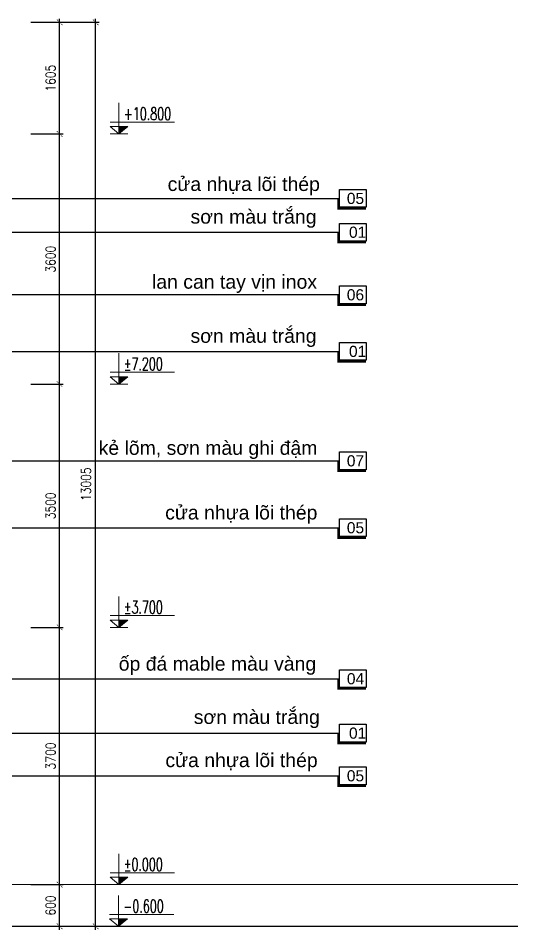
# Model space of a CAD drawing. Header units: millimetres. Extents: x -34806 to 662668, y 63228 to 99452.
# Drawn here: x 253799 to 260990, y 76442 to 89556 of the extents above; entities that cross this region are included whole.
import ezdxf
from ezdxf.enums import TextEntityAlignment as Align

# ---------------------------------------------------------------- set-up
doc = ezdxf.new("R2010")
doc.units = ezdxf.units.MM
doc.header["$LTSCALE"] = 200
doc.header["$MEASUREMENT"] = 0
doc.header["$PDMODE"] = 3
doc.header["$PDSIZE"] = 50
doc.layers.get('DEFPOINTS').update_dxf_attribs({"linetype": 'CONTINUOUS'})
for name, color, linetype in [('COT', 2, 'CONTINUOUS'), ('DIM', 1, 'CONTINUOUS'), ('TEXT', 7, 'CONTINUOUS'), ('TPTA-Funiture', 27, 'CONTINUOUS'), ('TPTA-Text', 253, 'CONTINUOUS'), ('TPTA-Virtural', 253, 'CONTINUOUS')]:
    doc.layers.add(name, color=color, linetype=linetype)
doc.layers.add('hatch', color=251, linetype='CONTINUOUS', lineweight=5)
doc.layers.add('thay', color=7, linetype='CONTINUOUS', lineweight=18)
doc.styles.add('Aria H iso', font='VHARIAL.ttf')
doc.styles.add('Arial iso', font='VNARIAL.ttf')
doc.styles.add('Arial N  iso', font='VNARIALN.ttf')
doc.styles.add('RomanS', font='romans.shx', dxfattribs={"width": 0.8})
doc.styles.add('Scale', font='vnsimli.shx', dxfattribs={"width": 0.65, "bigfont": 'bigfont.shx'})
doc.dimstyles.new('D1', dxfattribs={"dimtxt": 140, "dimasz": 80, "dimexe": 50, "dimexo": 0, "dimgap": 60, "dimtad": 1, "dimdec": 0, "dimzin": 0, "dimdsep": 46, "dimtxsty": 'RomanS', "dimblk1": 'ARCHTICK', "dimblk2": 'ARCHTICK', "dimsah": 1, "dimcen": 100, "dimdle": 50, "dimclrt": 7, "dimadec": 0, "dimazin": 0, "dimtfac": 0.005, "dimtdec": 0, "dimtix": 1, "dimtofl": 0, "dimtmove": 2, "dimatfit": 3, "dimldrblk": 'ARCHTICK', "dimfxl": 1, "dimtvp": 0.8, "dimtolj": 1, "dimtzin": 0, "dimarcsym": 0})
doc.dimstyles.new('DIM-A3', dxfattribs={"dimscale": 0, "dimtxt": 160, "dimasz": 110, "dimexe": 110, "dimexo": 0, "dimgap": 110, "dimtad": 1, "dimdec": 0, "dimdsep": 46, "dimtxsty": 'RomanS', "dimblk1": 'ARCHTICK', "dimblk2": 'ARCHTICK', "dimsah": 1, "dimcen": 0.09, "dimdle": 110, "dimclrd": 256, "dimclre": 256, "dimclrt": 14, "dimadec": 0, "dimazin": 0, "dimtfac": 1, "dimtdec": 0, "dimtix": 1, "dimtmove": 2, "dimatfit": 3, "dimfxl": 110, "dimtolj": 1, "dimarcsym": 0})

# ---------------------------------------------------------------- blocks, each defined once
blk = doc.blocks.new('_ArchTick')
at = {"layer": 'DIM', "color": 150}
blk.add_lwpolyline([(0.5000000000004547, 0.5000000000009095, 0.1333333333333333, 0, 0), (4.547473508864641e-13, 9.094947017729282e-13, 0, 0.1333333333333333, 0), (-0.4999999999995453, -0.4999999999990905, 0.1333333333333333, 0.1333333333333333, 0)], format="xyseb", dxfattribs=at)
blk = doc.blocks.new('*D113')
at = {"layer": 'DEFPOINTS', "color": 0}
for p in [(253981.5023862946, 89497.55667071097), (254913.3314333189, 89497.55667071097), (253981.5023862946, 76492.25017395287)]:
    blk.add_point(p, dxfattribs=at)
at = {"layer": 'DIM', "color": 0, "lineweight": -2}
for p, q in [((253981.5023862946, 89497.55667071097), (254963.3314333189, 89497.55667071097)), ((254913.3314333189, 76442.25017395287), (254913.3314333189, 89547.55667071097)), ((253981.5023862946, 76492.25017395287), (254963.3314333189, 76492.25017395287))]:
    blk.add_line(p, q, dxfattribs=at)
at = {"layer": 'DIM', "color": 0, "lineweight": -2, "xscale": 80, "yscale": 80, "zscale": 80}
for p, rotation in [((254913.3314333189, 89497.55667071097), 90), ((254913.3314333189, 76492.25017395287), 270)]:
    blk.add_blockref('_ArchTick', p, dxfattribs=dict(at, rotation=rotation))
at = {"layer": 'DIM', "color": 7, "insert": (254775.4791398918, 82854.86631722652), "char_height": 140, "attachment_point": 5, "rotation": 90, "style": 'RomanS'}
blk.add_mtext('\\A1;13005', dxfattribs=at)
blk = doc.blocks.new('*D114')
at = {"layer": 'DEFPOINTS', "color": 0}
for p in [(253981.5023862946, 77092.25017395287), (254394.7022233515, 77092.25017395287), (253981.5023862946, 76492.25017395287)]:
    blk.add_point(p, dxfattribs=at)
at = {"layer": 'DIM', "color": 0, "lineweight": -2}
for p, q in [((254394.7022233515, 76442.25017395287), (254394.7022233515, 77142.25017395287)), ((253981.5023862946, 77092.25017395287), (254444.7022233515, 77092.25017395287)), ((253981.5023862946, 76492.25017395287), (254444.7022233515, 76492.25017395287))]:
    blk.add_line(p, q, dxfattribs=at)
at = {"layer": 'DIM', "color": 0, "lineweight": -2, "xscale": 80, "yscale": 80, "zscale": 80}
for p, rotation in [((254394.7022233515, 77092.25017395287), 90), ((254394.7022233515, 76492.25017395287), 270)]:
    blk.add_blockref('_ArchTick', p, dxfattribs=dict(at, rotation=rotation))
at = {"layer": 'DIM', "color": 7, "insert": (254264.7022233515, 76792.25017395291), "char_height": 140, "attachment_point": 5, "rotation": 90, "style": 'RomanS'}
blk.add_mtext('\\A1;600', dxfattribs=at)
blk = doc.blocks.new('*D115')
at = {"layer": 'DEFPOINTS', "color": 0}
for p in [(253981.5023862946, 80792.25017395287), (254394.7022233515, 80792.25017395287), (253981.5023862946, 77092.25017395287)]:
    blk.add_point(p, dxfattribs=at)
at = {"layer": 'DIM', "color": 0, "lineweight": -2}
for p, q in [((253981.5023862946, 80792.25017395287), (254444.7022233515, 80792.25017395287)), ((254394.7022233515, 77042.25017395287), (254394.7022233515, 80842.25017395287)), ((253981.5023862946, 77092.25017395287), (254444.7022233515, 77092.25017395287))]:
    blk.add_line(p, q, dxfattribs=at)
at = {"layer": 'DIM', "color": 0, "lineweight": -2, "xscale": 80, "yscale": 80, "zscale": 80}
for p, rotation in [((254394.7022233515, 80792.25017395287), 90), ((254394.7022233515, 77092.25017395287), 270)]:
    blk.add_blockref('_ArchTick', p, dxfattribs=dict(at, rotation=rotation))
at = {"layer": 'DIM', "color": 7, "insert": (254264.7022233515, 78942.25017395291), "char_height": 140, "attachment_point": 5, "rotation": 90, "style": 'RomanS'}
blk.add_mtext('\\A1;3700', dxfattribs=at)
blk = doc.blocks.new('*D116')
at = {"layer": 'DEFPOINTS', "color": 0}
for p in [(253981.5023862946, 84292.25017395287), (254394.7022233515, 84292.25017395287), (253981.5023862946, 80792.25017395287)]:
    blk.add_point(p, dxfattribs=at)
at = {"layer": 'DIM', "color": 0, "lineweight": -2}
for p, q in [((254394.7022233515, 80742.25017395287), (254394.7022233515, 84342.25017395287)), ((253981.5023862946, 84292.25017395287), (254444.7022233515, 84292.25017395287)), ((253981.5023862946, 80792.25017395287), (254444.7022233515, 80792.25017395287))]:
    blk.add_line(p, q, dxfattribs=at)
at = {"layer": 'DIM', "color": 0, "lineweight": -2, "xscale": 80, "yscale": 80, "zscale": 80}
for p, rotation in [((254394.7022233515, 84292.25017395287), 90), ((254394.7022233515, 80792.25017395287), 270)]:
    blk.add_blockref('_ArchTick', p, dxfattribs=dict(at, rotation=rotation))
at = {"layer": 'DIM', "color": 7, "insert": (254264.7022233515, 82542.25017395291), "char_height": 140, "attachment_point": 5, "rotation": 90, "style": 'RomanS'}
blk.add_mtext('\\A1;3500', dxfattribs=at)
blk = doc.blocks.new('*D117')
at = {"layer": 'DEFPOINTS', "color": 0}
for p in [(253981.5023862947, 87892.08513235385), (254394.7022233515, 87892.08513235385), (253981.5023862946, 84292.25017395287)]:
    blk.add_point(p, dxfattribs=at)
at = {"layer": 'DIM', "color": 0, "lineweight": -2}
for p, q in [((253981.5023862947, 87892.08513235385), (254444.7022233515, 87892.08513235385)), ((254394.7022233515, 84242.25017395287), (254394.7022233515, 87942.08513235385)), ((253981.5023862946, 84292.25017395287), (254444.7022233515, 84292.25017395287))]:
    blk.add_line(p, q, dxfattribs=at)
at = {"layer": 'DIM', "color": 0, "lineweight": -2, "xscale": 80, "yscale": 80, "zscale": 80}
for p, rotation in [((254394.7022233515, 87892.08513235385), 90), ((254394.7022233515, 84292.25017395287), 270)]:
    blk.add_blockref('_ArchTick', p, dxfattribs=dict(at, rotation=rotation))
at = {"layer": 'DIM', "color": 7, "insert": (254264.7022233515, 86092.1676531534), "char_height": 140, "attachment_point": 5, "rotation": 90, "style": 'RomanS'}
blk.add_mtext('\\A1;3600', dxfattribs=at)
blk = doc.blocks.new('*D118')
at = {"layer": 'DEFPOINTS', "color": 0}
for p in [(253981.5023862946, 89497.55667071097), (254394.7022233515, 89497.55667071097), (253981.5023862947, 87892.08513235385)]:
    blk.add_point(p, dxfattribs=at)
at = {"layer": 'DIM', "color": 0, "lineweight": -2}
for p, q in [((253981.5023862946, 89497.55667071097), (254444.7022233515, 89497.55667071097)), ((254394.7022233515, 87842.08513235385), (254394.7022233515, 89547.55667071097)), ((253981.5023862947, 87892.08513235385), (254444.7022233515, 87892.08513235385))]:
    blk.add_line(p, q, dxfattribs=at)
at = {"layer": 'DIM', "color": 0, "lineweight": -2, "xscale": 80, "yscale": 80, "zscale": 80}
for p, rotation in [((254394.7022233515, 89497.55667071097), 90), ((254394.7022233515, 87892.08513235385), 270)]:
    blk.add_blockref('_ArchTick', p, dxfattribs=dict(at, rotation=rotation))
at = {"layer": 'DIM', "color": 7, "insert": (254264.7022233515, 88694.82090153245), "char_height": 140, "attachment_point": 5, "rotation": 90, "style": 'RomanS'}
blk.add_mtext('\\A1;1605', dxfattribs=at)
blk = doc.blocks.new('cao do')
at = {"layer": 'thay'}
for p, q in [((0, 444.6272508608236), (0, 0)), ((798.181270029163, 170.2365376747912), (-128.2891475682845, 170.2365376747912)), ((0, 0), (-127.8852143107215, 106.0771588497737)), ((127.8852143107215, 106.0771588497737), (-127.8852143107215, 106.0771588497737)), ((0, 0), (127.8852143107215, 106.0771588497737))]:
    blk.add_line(p, q, dxfattribs=at)
at = {"layer": 'thay', "ltscale": 600}
blk.add_line((128.2891475682845, 0), (-128.2891475682845, 0), dxfattribs=at)
at = {"layer": 'thay', "color": 150, "ltscale": 600}
blk.add_solid([(0, 0), (0, 106.0771588497737), (127.8852143107215, 106.0771588497737)], dxfattribs=at)
at = {"layer": 'TEXT', "style": 'Arial N  iso'}
blk.add_attdef('%%P0.000', text='', height=200.0000000007276, dxfattribs=at).set_placement((69.50250721070915, 290.0113117169822), align=Align.MIDDLE_LEFT)
blk = doc.blocks.new('A$C29984D40')
at = {"layer": 'TPTA-Virtural'}
blk.add_lwpolyline([(-7.243570871651173e-05, 31.89348809509829), (382.5350945389364, 31.89348809509829), (382.5350945389364, 287.1261557442558), (-7.243570871651173e-05, 287.1261557442558)], close=True, dxfattribs=at)
at = {"layer": 'TPTA-Virtural', "color": 1, "ltscale": 600, "const_width": 31.89374988118652}
blk.add_lwpolyline([(398.4819694797043, 163.0181344066077), (398.4819694797043, 15.94661315450503), (-7.243570871651173e-05, 15.94661315450503)], dxfattribs=at)
at = {"layer": 'TPTA-Text', "style": 'Aria H iso'}
blk.add_attdef('1', text='', height=160, dxfattribs=at).set_placement((183.0461620839778, 79.97925875045621), align=Align.CENTER)

msp = doc.modelspace()

# ---------------------------------------------------------------- linework, layer by layer
at = {"layer": 'COT'}
msp.add_line((233952.7997195938, 76492.25017395275), (260989.6128035285, 76492.25017395275), dxfattribs=at)
at = {"layer": 'hatch'}
msp.add_line((233952.7997195938, 77092.25017395275), (260989.6128035285, 77092.25017395275), dxfattribs=at)

# ---------------------------------------------------------------- block references
at = {"layer": 'DIM', "linetype": 'Continuous'}
ref = msp.add_blockref('cao do', (255249.2048438134, 87892.25017395287), dxfattribs=at)
ref.add_attrib('%%P0.000', '+10.800', dxfattribs={"layer": 'TEXT', "height": 180, "style": 'Scale', "width": 0.65}).set_placement((255318.7073510241, 88182.26148566985), align=Align.MIDDLE_LEFT)
ref = msp.add_blockref('cao do', (255249.2048438134, 84292.25017395287), dxfattribs=at)
ref.add_attrib('%%P0.000', '%%p7.200', dxfattribs={"layer": 'TEXT', "height": 180, "style": 'Scale', "width": 0.65}).set_placement((255318.7073510241, 84582.26148566985), align=Align.MIDDLE_LEFT)
ref = msp.add_blockref('cao do', (255249.2048438134, 80792.25017395287), dxfattribs=at)
ref.add_attrib('%%P0.000', '%%p3.700', dxfattribs={"layer": 'TEXT', "height": 180, "style": 'Scale', "width": 0.65}).set_placement((255318.7073510241, 81082.26148566985), align=Align.MIDDLE_LEFT)
ref = msp.add_blockref('cao do', (255249.2048438134, 77092.25017395298), dxfattribs=at)
ref.add_attrib('%%P0.000', '%%p0.000', dxfattribs={"layer": 'TEXT', "height": 180, "style": 'Scale', "width": 0.65}).set_placement((255318.7073510241, 77382.26148566997), align=Align.MIDDLE_LEFT)
ref = msp.add_blockref('cao do', (255242.5423756361, 76492.25017395287), dxfattribs=at)
ref.add_attrib('%%P0.000', '-0.600', dxfattribs={"layer": 'TEXT', "height": 180, "style": 'Scale', "width": 0.65}).set_placement((255312.0448828469, 76782.26148566985), align=Align.MIDDLE_LEFT)
at = {"layer": 'TPTA-Funiture'}
ref = msp.add_blockref('A$C29984D40', (258805.2316170406, 86804.17096021361), dxfattribs=dict(at, xscale=-1))
ref.add_attrib('1', '05', dxfattribs={"layer": 'TPTA-Text', "height": 160, "style": 'Aria H iso'}).set_placement((258653.3996432238, 86884.15021896406), align=Align.CENTER)
ref = msp.add_blockref('A$C29984D40', (258805.2507181626, 86318.01158112238), dxfattribs=dict(at, xscale=-1))
ref.add_attrib('1', '01', dxfattribs={"layer": 'TPTA-Text', "height": 160, "style": 'Aria H iso'}).set_placement((258684.1963705399, 86397.99083987283), align=Align.CENTER)
ref = msp.add_blockref('A$C29984D40', (258805.2316170406, 85417.35459081465), dxfattribs=dict(at, xscale=-1))
ref.add_attrib('1', '06', dxfattribs={"layer": 'TPTA-Text', "height": 160, "style": 'Aria H iso'}).set_placement((258653.2905027052, 85497.3338495651), align=Align.CENTER)
ref = msp.add_blockref('A$C29984D40', (258805.2316170406, 84603.40040853687), dxfattribs=dict(at, xscale=-1))
ref.add_attrib('1', '01', dxfattribs={"layer": 'TPTA-Text', "height": 160, "style": 'Aria H iso'}).set_placement((258684.1772694179, 84683.37966728731), align=Align.CENTER)
ref = msp.add_blockref('A$C29984D40', (258805.2316170406, 83028.84842079048), dxfattribs=dict(at, xscale=-1))
ref.add_attrib('1', '07', dxfattribs={"layer": 'TPTA-Text', "height": 160, "style": 'Aria H iso'}).set_placement((258653.3996432238, 83108.82767954093), align=Align.CENTER)
ref = msp.add_blockref('A$C29984D40', (258805.2316170406, 82066.26771042598), dxfattribs=dict(at, xscale=-1))
ref.add_attrib('1', '05', dxfattribs={"layer": 'TPTA-Text', "height": 160, "style": 'Aria H iso'}).set_placement((258653.3996432238, 82146.24696917643), align=Align.CENTER)
ref = msp.add_blockref('A$C29984D40', (258805.2316170406, 79894.16113829389), dxfattribs=dict(at, xscale=-1))
ref.add_attrib('1', '04', dxfattribs={"layer": 'TPTA-Text', "height": 160, "style": 'Aria H iso'}).set_placement((258653.9453458158, 79974.14039704434), align=Align.CENTER)
ref = msp.add_blockref('A$C29984D40', (258805.2316170406, 79111.15282580696), dxfattribs=dict(at, xscale=-1))
ref.add_attrib('1', '01', dxfattribs={"layer": 'TPTA-Text', "height": 160, "style": 'Aria H iso'}).set_placement((258684.1772694179, 79191.13208455741), align=Align.CENTER)
ref = msp.add_blockref('A$C29984D40', (258805.2316170406, 78497.52650517048), dxfattribs=dict(at, xscale=-1))
ref.add_attrib('1', '05', dxfattribs={"layer": 'TPTA-Text', "height": 160, "style": 'Aria H iso'}).set_placement((258653.3996432238, 78577.50576392093), align=Align.CENTER)

# ---------------------------------------------------------------- texts
at = {"layer": 'TEXT', "char_height": 200, "width": 3262.79051735381, "attachment_point": 3, "style": 'Arial iso'}
for s, insert in [('cöa nhùa lâi thÐp ', (258141.1664663033, 87270.99723287436)), ('s¬n mµu tr¾ng', (258092.8860169111, 86801.2132407572)), ('lan can tay vÞn inox', (258100.4858121263, 85864.97966744643)), ('s¬n mµu tr¾ng', (258092.8669157891, 85086.60206817169)), ('kÎ lâm, s¬n mµu ghi ®Ëm', (258105.6550175297, 83475.19011317575)), ('cöa nhùa lâi thÐp', (258105.6550175297, 82544.9470918978)), ('èp ®¸ mable mµu vµng', (258088.1051182546, 80369.927046361)), ('s¬n mµu tr¾ng', (258140.2143113139, 79603.38782616853)), ('cöa nhùa lâi thÐp', (258109.3407470748, 78982.13437836673))]:
    msp.add_mtext(s, dxfattribs=dict(at, insert=insert))

# ---------------------------------------------------------------- dimensions: what is measured, and where the dimension line sits
at = {"layer": 'DIM'}
dim = msp.add_linear_dim(base=(254913.3314333189, 89497.55667071097), p1=(253981.5023862946, 76492.25017395287), p2=(253981.5023862946, 89497.55667071097), angle=90, dimstyle='D1', dxfattribs=at)
dim.commit()
dim.dimension.update_dxf_attribs({"geometry": '*D113', "text_midpoint": (254775.4791398918, 82854.86631722652), "dimtype": 128})
for base, p1, p2, picture, middle in [((254394.7022233515, 89497.55667071097), (253981.5023862947, 87892.08513235385), (253981.5023862946, 89497.55667071097), '*D118', (254264.7022233515, 88694.82090153245)), ((254394.7022233515, 87892.08513235385), (253981.5023862946, 84292.25017395287), (253981.5023862947, 87892.08513235385), '*D117', (254264.7022233515, 86092.1676531534)), ((254394.7022233515, 84292.25017395287), (253981.5023862946, 80792.25017395287), (253981.5023862946, 84292.25017395287), '*D116', (254264.7022233515, 82542.25017395291)), ((254394.7022233515, 80792.25017395287), (253981.5023862946, 77092.25017395287), (253981.5023862946, 80792.25017395287), '*D115', (254264.7022233515, 78942.25017395291)), ((254394.7022233515, 77092.25017395287), (253981.5023862946, 76492.25017395287), (253981.5023862946, 77092.25017395287), '*D114', (254264.7022233515, 76792.25017395291))]:
    dim = msp.add_linear_dim(base=base, p1=p1, p2=p2, angle=90, dimstyle='D1', dxfattribs=at)
    dim.commit()
    dim.dimension.update_dxf_attribs({"geometry": picture, "text_midpoint": middle})

# ---------------------------------------------------------------- leaders
at = {"layer": 'TPTA-Text'}
for points in [[(248942.0880823437, 88589.07394068546), (248942.0880823437, 89994.81112668858), (258440.0142485626, 89994.81112668858)], [(249628.2165298076, 86963.68078213322), (258422.6965225016, 86963.68078213322)], [(251382.5249633272, 86477.55759270789), (258406.7496475608, 86477.50012860095)], [(250619.7363313609, 85290.37272522118), (250619.7363313609, 85580.37272522118), (258422.6965225016, 85580.37272522118)], [(251430.1191610461, 83188.35824271009), (258422.6965225016, 83188.35824271009)], [(249778.0777228079, 82225.77753234559), (258422.6965225016, 82225.77753234559)], [(247110.9997956087, 78657.0363270902), (254371.4440756133, 78657.0363270902)], [(249642.7389262966, 78657.0363270902), (258422.6965225016, 78657.0363270902)]]:
    msp.add_leader(points, dimstyle='DIM-A3', override={"dimscale": 1, "dimtad": 0}, dxfattribs=at)
at = {"layer": 'TPTA-Text', "linetype": 'Continuous'}
for points in [[(250195.4966908214, 84762.91023045659), (258422.6965225021, 84762.91023045659)], [(251222.8056054111, 80053.60978511404), (258422.6965225016, 80053.67096021361)], [(253154.3346392229, 79270.66264772668), (258422.6965225021, 79270.66264772668)]]:
    msp.add_leader(points, dimstyle='DIM-A3', override={"dimscale": 1, "dimtad": 0}, dxfattribs=at)

doc.saveas('drawing.dxf')
